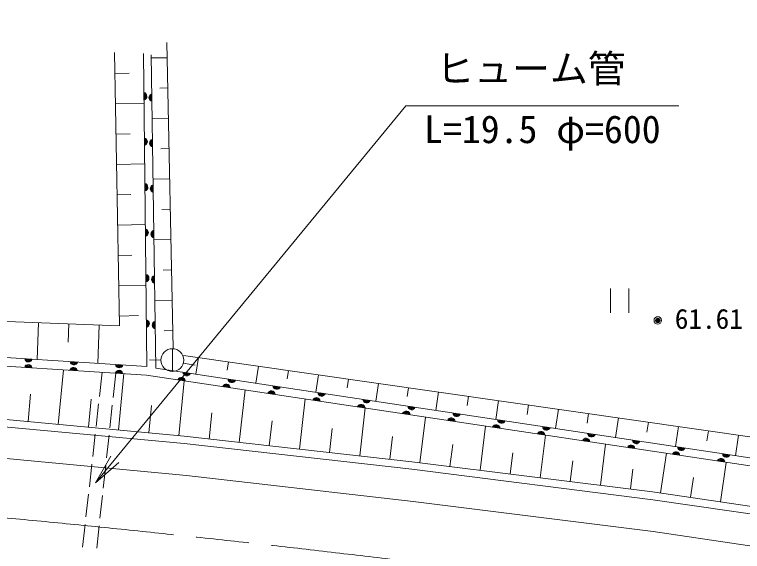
# Model space of a CAD drawing. Units: millimetres, scale not verified. Extents: x 40000 to 680000, y 20000 to 380000.
# Drawn here: x 506173 to 554204, y 278622 to 314029 of the extents above; entities that cross this region are included whole.
import ezdxf
from ezdxf.enums import TextEntityAlignment as Align

# ---------------------------------------------------------------- set-up
doc = ezdxf.new("R2010")
doc.units = ezdxf.units.MM
doc.header["$LTSCALE"] = 1000
doc.header["$PDMODE"] = 32
doc.header["$PDSIZE"] = 500
doc.linetypes.add('CHAIN', pattern=[18.5, 12, -1.5, 3.5, -1.5])
for name, color, linetype, lineweight in [('M-BMK', 2, 'CHAIN', 13), ('M-STR-HTXT', 7, 'Continuous', 13), ('M-WORK', 1, 'Continuous', 13)]:
    doc.layers.add(name, color=color, linetype=linetype, lineweight=lineweight)
doc.styles.add('ＭＳ ゴシック', font='')
doc.styles.get('ＭＳ ゴシック').set_extended_font_data('MS Gothic')

# ---------------------------------------------------------------- blocks, each defined once
blk = doc.blocks.new('open_arrow')
at = {"color": 0, "linetype": 'Continuous', "lineweight": -2}
blk.add_lwpolyline([(7.5, 1.25), (0, 0), (7.5, -1.25)], dxfattribs=at)

msp = doc.modelspace()

# ---------------------------------------------------------------- linework, layer by layer
at = {"layer": 'M-BMK'}
msp.add_arc((411552, -714734), 1000000, 81.84611, 90.03663, dxfattribs=at)
at = {"layer": 'M-STR-HTXT'}
msp.add_lwpolyline([(511518, 283151), (532000, 308000), (550000, 308000)], dxfattribs=at)
at = {"layer": 'M-WORK'}
for p, q in [((516214, 312186), (516629, 291997)), ((516235, 311186), (515201, 311165)), ((512800, 310145), (513736, 310162)), ((516276, 309186), (515759, 309176)), ((512837, 308145), (514709, 308180)), ((516317, 307187), (515258, 307165)), ((512874, 306145), (513796, 306162)), ((516358, 305187), (515829, 305176)), ((512911, 304146), (514754, 304180)), ((516399, 303188), (515315, 303165)), ((512948, 302146), (513855, 302163)), ((516440, 301188), (515898, 301177)), ((512985, 300146), (514799, 300180)), ((516481, 299189), (515372, 299166)), ((513021, 298147), (513914, 298163)), ((516522, 297189), (515968, 297178)), ((513058, 296147), (514844, 296180)), ((545498, 295962), (545498, 294362)), ((546698, 294362), (546698, 295962)), ((516564, 295189), (515429, 295166)), ((513095, 294147), (514360, 294171)), ((507757, 293707), (507664, 291277)), ((509756, 293630), (509709, 292415)), ((511754, 293553), (511657, 291026)), ((516605, 293190), (516037, 293178)), ((516585, 291990), (516585, 290490)), ((517312, 291554), (570212, 283958)), ((515075, 291257), (515838, 291245)), ((518302, 291412), (518145, 290315)), ((520282, 291127), (520203, 290579)), ((509055, 287000), (509395, 290600)), ((517290, 291035), (518090, 290900)), ((522262, 290843), (522100, 289717)), ((511768, 288850), (511944, 290438)), ((512855, 290381), (512678, 288770)), ((513037, 286624), (513389, 290347)), ((524241, 290559), (524160, 289996)), ((526221, 290275), (526055, 289119)), ((517019, 286248), (517362, 289879)), ((528201, 289990), (528118, 289413)), ((530180, 289706), (530010, 288521)), ((520995, 285810), (521383, 289275)), ((532160, 289422), (532075, 288829)), ((507064, 287188), (507234, 288988)), ((511046, 286812), (511222, 288673)), ((524970, 285365), (525341, 288679)), ((534140, 289138), (533965, 287923)), ((536119, 288853), (536032, 288246)), ((511548, 286863), (511713, 288353)), ((512624, 288273), (512461, 286782)), ((515028, 286436), (515200, 288252)), ((538099, 288569), (537921, 287326)), ((540079, 288285), (539989, 287663)), ((519008, 286032), (519201, 287764)), ((528946, 284921), (529299, 288083)), ((542058, 288001), (541876, 286728)), ((544038, 287716), (543947, 287080)), ((522983, 285587), (523168, 287244)), ((532920, 284470), (533295, 287482)), ((546018, 287432), (545831, 286130)), ((536890, 283976), (537252, 286887)), ((547998, 287148), (547904, 286497)), ((549977, 286864), (549786, 285532)), ((511327, 284875), (511493, 286366)), ((512407, 286285), (512244, 284794)), ((526958, 285143), (527135, 286724)), ((540859, 283483), (541208, 286292)), ((551957, 286579), (551861, 285914)), ((553937, 286295), (553741, 284934)), ((530933, 284699), (531102, 286207)), ((534905, 284223), (535086, 285678)), ((544828, 282989), (545165, 285696)), ((538874, 283729), (539049, 285134)), ((548796, 282483), (549183, 285092)), ((511107, 282887), (511272, 284378)), ((542844, 283236), (543012, 284589)), ((552753, 281897), (553138, 284497)), ((512189, 284297), (512026, 282805)), ((546813, 282742), (546976, 284051)), ((550775, 282190), (550967, 283490)), ((510886, 280899), (511052, 282390)), ((511972, 282308), (511809, 280817)), ((510666, 278911), (510831, 280402)), ((511754, 280320), (511591, 278829))]:
    msp.add_line(p, q, dxfattribs=at)
for points in [[(454530, 314029), (454797, 295747), (513107, 293501), (512775, 311519)], [(426873, 294585), (444847, 294428), (454489, 294338), (465620, 293923), (487299, 292566), (514904, 290822), (514672, 311466)], [(515198, 311383), (515492, 290716), (570003, 282476)], [(569931, 281970), (514887, 290252), (487285, 292000), (465622, 293431), (454480, 293866), (444854, 294004), (426873, 294149)], [(239139, 291538), (393885, 291665), (420047, 291710), (424764, 291613), (439663, 291284), (457513, 290684), (479558, 289398), (499949, 287860), (517369, 286215), (532394, 284535), (548275, 282560), (569570, 279406)], [(239422, 291033), (393911, 291112), (420068, 291249), (424761, 291206), (439740, 290846), (457557, 290168), (479624, 289033), (500002, 287344), (517363, 285738), (532397, 284049), (548290, 282028), (569507, 278965)], [(410926, 289025), (424750, 288979), (439759, 288660), (457617, 288079), (479537, 286808), (500010, 285268), (517520, 283626), (532471, 281923), (548309, 279943), (569208, 276844)]]:
    msp.add_lwpolyline(points, dxfattribs=at)
for centre, radius in [((548620, 293854), 150), ((548620, 293854), 120), ((548620, 293854), 90), ((548620, 293854), 60), ((548620, 293854), 30), ((548620, 293854), 20), ((516585, 291240), 750)]:
    msp.add_circle(centre, radius, dxfattribs=at)
for centre, radius, start, end in [((514648, 308643), 256, 283.3239, 77.9631), ((514648, 308643), 205, 286.5692, 74.7178), ((514648, 308643), 154, 292.1037, 69.1834), ((514648, 308643), 102, 303.9269, 57.3601), ((514648, 308643), 100, 304.8724, 56.4147), ((515295, 308550), 256, 103.4943, 258.1335), ((515295, 308550), 205, 106.7396, 254.8882), ((515295, 308550), 154, 112.274, 249.3538), ((515295, 308550), 102, 124.0973, 237.5305), ((515295, 308550), 100, 125.0427, 236.585), ((514681, 305643), 256, 283.3239, 77.9631), ((514681, 305643), 205, 286.5692, 74.7178), ((514681, 305643), 154, 292.1037, 69.1834), ((514681, 305643), 102, 303.9269, 57.3601), ((514681, 305643), 100, 304.8724, 56.4147), ((515337, 305550), 256, 103.4943, 258.1335), ((515337, 305550), 205, 106.7396, 254.8882), ((515337, 305550), 154, 112.274, 249.3538), ((515337, 305550), 102, 124.0973, 237.5305), ((515337, 305550), 100, 125.0427, 236.585), ((514715, 302643), 256, 283.3239, 77.9631), ((514715, 302643), 205, 286.5692, 74.7178), ((514715, 302643), 154, 292.1037, 69.1834), ((514715, 302643), 102, 303.9269, 57.3601), ((514715, 302643), 100, 304.8724, 56.4147), ((515380, 302550), 256, 103.4943, 258.1335), ((515380, 302550), 205, 106.7396, 254.8882), ((515380, 302550), 154, 112.274, 249.3538), ((515380, 302550), 102, 124.0973, 237.5305), ((515380, 302550), 100, 125.0427, 236.585), ((514749, 299644), 256, 283.3239, 77.9631), ((514749, 299644), 205, 286.5692, 74.7178), ((514749, 299644), 154, 292.1037, 69.1834), ((514749, 299644), 102, 303.9269, 57.3601), ((514749, 299644), 100, 304.8724, 56.4147), ((515423, 299550), 256, 103.4943, 258.1335), ((515423, 299550), 205, 106.7396, 254.8882), ((515423, 299550), 154, 112.274, 249.3538), ((515423, 299550), 102, 124.0973, 237.5305), ((515423, 299550), 100, 125.0427, 236.585), ((514782, 296644), 256, 283.3239, 77.9631), ((514782, 296644), 205, 286.5692, 74.7178), ((514782, 296644), 154, 292.1037, 69.1834), ((514782, 296644), 102, 303.9269, 57.3601), ((514782, 296644), 100, 304.8724, 56.4147), ((515465, 296551), 256, 103.4943, 258.1335), ((515465, 296551), 205, 106.7396, 254.8882), ((515465, 296551), 154, 112.274, 249.3538), ((515465, 296551), 102, 124.0973, 237.5305), ((515465, 296551), 100, 125.0427, 236.585), ((514816, 293644), 256, 283.3239, 77.9631), ((514816, 293644), 205, 286.5692, 74.7178), ((514816, 293644), 154, 292.1037, 69.1834), ((514816, 293644), 102, 303.9269, 57.3601), ((514816, 293644), 100, 304.8724, 56.4147), ((515508, 293551), 256, 103.4943, 258.1335), ((515508, 293551), 205, 106.7396, 254.8882), ((515508, 293551), 154, 112.274, 249.3538), ((515508, 293551), 102, 124.0973, 237.5305), ((515508, 293551), 100, 125.0427, 236.585), ((507093, 291372), 256, 189.0647, 343.7039), ((507093, 291372), 205, 192.31, 340.4586), ((507093, 291372), 154, 197.8444, 334.9242), ((507093, 291372), 102, 209.6677, 323.1009), ((507093, 291372), 100, 210.6132, 322.1554), ((510087, 291182), 256, 189.0647, 343.7039), ((510087, 291182), 205, 192.31, 340.4586), ((510087, 291182), 154, 197.8444, 334.9242), ((510087, 291182), 102, 209.6677, 323.1009), ((510087, 291182), 100, 210.6132, 322.1554), ((507071, 290691), 256, 9.0564, 163.6956), ((507071, 290691), 205, 12.3017, 160.4503), ((507071, 290691), 154, 17.8361, 154.9159), ((507071, 290691), 102, 29.6594, 143.0926), ((507071, 290691), 100, 30.6049, 142.1472), ((510065, 290501), 256, 9.0564, 163.6956), ((510065, 290501), 205, 12.3017, 160.4503), ((510065, 290501), 154, 17.8361, 154.9159), ((510065, 290501), 102, 29.6594, 143.0926), ((510065, 290501), 100, 30.6049, 142.1472), ((513081, 290993), 256, 189.0647, 343.7039), ((513081, 290993), 205, 192.31, 340.4586), ((513081, 290993), 154, 197.8444, 334.9242), ((513081, 290993), 102, 209.6677, 323.1009), ((513081, 290993), 100, 210.6132, 322.1554), ((513059, 290311), 256, 9.0564, 163.6956), ((513059, 290311), 205, 12.3017, 160.4503), ((513059, 290311), 154, 17.8361, 154.9159), ((513059, 290311), 102, 29.6594, 143.0926), ((513059, 290311), 100, 30.6049, 142.1472), ((517542, 290463), 256, 184.0854, 338.7246), ((517542, 290463), 205, 187.3307, 335.4793), ((517542, 290463), 154, 192.8651, 329.9449), ((517542, 290463), 102, 204.6884, 318.1216), ((517542, 290463), 100, 205.6338, 317.1761), ((517185, 289849), 256, 4.1239, 158.7631), ((517185, 289849), 205, 7.3691, 155.5178), ((517185, 289849), 154, 12.9036, 149.9833), ((517185, 289849), 102, 24.7268, 138.1601), ((517185, 289849), 100, 25.6723, 137.2146), ((520151, 289403), 256, 4.1239, 158.7631), ((520508, 290014), 256, 184.0854, 338.7246), ((520508, 290014), 205, 187.3307, 335.4793), ((520508, 290014), 154, 192.8651, 329.9449), ((520508, 290014), 102, 204.6884, 318.1216), ((520508, 290014), 100, 205.6338, 317.1761), ((520151, 289403), 205, 7.3691, 155.5178), ((520151, 289403), 154, 12.9036, 149.9833), ((520151, 289403), 102, 24.7268, 138.1601), ((520151, 289403), 100, 25.6723, 137.2146), ((523118, 288957), 256, 4.1239, 158.7631), ((523118, 288957), 205, 7.3691, 155.5178), ((523475, 289566), 256, 184.0854, 338.7246), ((523475, 289566), 205, 187.3307, 335.4793), ((523475, 289566), 154, 192.8651, 329.9449), ((523475, 289566), 102, 204.6884, 318.1216), ((523475, 289566), 100, 205.6338, 317.1761), ((523118, 288957), 154, 12.9036, 149.9833), ((523118, 288957), 102, 24.7268, 138.1601), ((523118, 288957), 100, 25.6723, 137.2146), ((526085, 288510), 256, 4.1239, 158.7631), ((526085, 288510), 205, 7.3691, 155.5178), ((526441, 289118), 256, 184.0854, 338.7246), ((526441, 289118), 205, 187.3307, 335.4793), ((526441, 289118), 154, 192.8651, 329.9449), ((526441, 289118), 102, 204.6884, 318.1216), ((526441, 289118), 100, 205.6338, 317.1761), ((526085, 288510), 154, 12.9036, 149.9833), ((526085, 288510), 102, 24.7268, 138.1601), ((526085, 288510), 100, 25.6723, 137.2146), ((529051, 288064), 256, 4.1239, 158.7631), ((529051, 288064), 205, 7.3691, 155.5178), ((529051, 288064), 154, 12.9036, 149.9833), ((529407, 288669), 256, 184.0854, 338.7246), ((529407, 288669), 205, 187.3307, 335.4793), ((529407, 288669), 154, 192.8651, 329.9449), ((529407, 288669), 102, 204.6884, 318.1216), ((529407, 288669), 100, 205.6338, 317.1761), ((532374, 288221), 256, 184.0854, 338.7246), ((532374, 288221), 205, 187.3307, 335.4793), ((529051, 288064), 102, 24.7268, 138.1601), ((529051, 288064), 100, 25.6723, 137.2146), ((532018, 287617), 256, 4.1239, 158.7631), ((532018, 287617), 205, 7.3691, 155.5178), ((532018, 287617), 154, 12.9036, 149.9833), ((532018, 287617), 102, 24.7268, 138.1601), ((532018, 287617), 100, 25.6723, 137.2146), ((532374, 288221), 154, 192.8651, 329.9449), ((532374, 288221), 102, 204.6884, 318.1216), ((532374, 288221), 100, 205.6338, 317.1761), ((535340, 287773), 256, 184.0854, 338.7246), ((535340, 287773), 205, 187.3307, 335.4793), ((535340, 287773), 154, 192.8651, 329.9449), ((535340, 287773), 102, 204.6884, 318.1216), ((535340, 287773), 100, 205.6338, 317.1761), ((534984, 287171), 256, 4.1239, 158.7631), ((534984, 287171), 205, 7.3691, 155.5178), ((534984, 287171), 154, 12.9036, 149.9833), ((534984, 287171), 102, 24.7268, 138.1601), ((534984, 287171), 100, 25.6723, 137.2146), ((538306, 287324), 256, 184.0854, 338.7246), ((538306, 287324), 205, 187.3307, 335.4793), ((538306, 287324), 154, 192.8651, 329.9449), ((538306, 287324), 102, 204.6884, 318.1216), ((538306, 287324), 100, 205.6338, 317.1761), ((537951, 286725), 256, 4.1239, 158.7631), ((537951, 286725), 205, 7.3691, 155.5178), ((537951, 286725), 154, 12.9036, 149.9833), ((537951, 286725), 102, 24.7268, 138.1601), ((537951, 286725), 100, 25.6723, 137.2146), ((541273, 286876), 256, 184.0854, 338.7246), ((541273, 286876), 205, 187.3307, 335.4793), ((541273, 286876), 154, 192.8651, 329.9449), ((541273, 286876), 102, 204.6884, 318.1216), ((541273, 286876), 100, 205.6338, 317.1761), ((540918, 286278), 256, 4.1239, 158.7631), ((540918, 286278), 205, 7.3691, 155.5178), ((540918, 286278), 154, 12.9036, 149.9833), ((540918, 286278), 102, 24.7268, 138.1601), ((540918, 286278), 100, 25.6723, 137.2146), ((544239, 286427), 256, 184.0854, 338.7246), ((544239, 286427), 205, 187.3307, 335.4793), ((544239, 286427), 154, 192.8651, 329.9449), ((544239, 286427), 102, 204.6884, 318.1216), ((544239, 286427), 100, 205.6338, 317.1761), ((543884, 285832), 256, 4.1239, 158.7631), ((543884, 285832), 205, 7.3691, 155.5178), ((543884, 285832), 154, 12.9036, 149.9833), ((543884, 285832), 102, 24.7268, 138.1601), ((543884, 285832), 100, 25.6723, 137.2146), ((547205, 285979), 256, 184.0854, 338.7246), ((547205, 285979), 205, 187.3307, 335.4793), ((547205, 285979), 154, 192.8651, 329.9449), ((547205, 285979), 102, 204.6884, 318.1216), ((547205, 285979), 100, 205.6338, 317.1761), ((546851, 285386), 256, 4.1239, 158.7631), ((546851, 285386), 205, 7.3691, 155.5178), ((546851, 285386), 154, 12.9036, 149.9833), ((546851, 285386), 102, 24.7268, 138.1601), ((546851, 285386), 100, 25.6723, 137.2146), ((550172, 285531), 256, 184.0854, 338.7246), ((550172, 285531), 205, 187.3307, 335.4793), ((550172, 285531), 154, 192.8651, 329.9449), ((550172, 285531), 102, 204.6884, 318.1216), ((550172, 285531), 100, 205.6338, 317.1761), ((549818, 284939), 256, 4.1239, 158.7631), ((549818, 284939), 205, 7.3691, 155.5178), ((549818, 284939), 154, 12.9036, 149.9833), ((549818, 284939), 102, 24.7268, 138.1601), ((549818, 284939), 100, 25.6723, 137.2146), ((553138, 285082), 256, 184.0854, 338.7246), ((553138, 285082), 205, 187.3307, 335.4793), ((553138, 285082), 154, 192.8651, 329.9449), ((553138, 285082), 102, 204.6884, 318.1216), ((553138, 285082), 100, 205.6338, 317.1761), ((552784, 284493), 256, 4.1239, 158.7631), ((552784, 284493), 205, 7.3691, 155.5178), ((552784, 284493), 154, 12.9036, 149.9833), ((552784, 284493), 102, 24.7268, 138.1601), ((552784, 284493), 100, 25.6723, 137.2146)]:
    msp.add_arc(centre, radius, start, end, dxfattribs=at)
msp.add_point((548620, 293854), dxfattribs=at)

# ---------------------------------------------------------------- block references
at = {"layer": 'M-STR-HTXT', "xscale": 267, "yscale": 267, "rotation": 50.5}
msp.add_blockref('open_arrow', (511518, 283151), dxfattribs=at)

# ---------------------------------------------------------------- texts
at = {"layer": 'M-STR-HTXT', "style": 'ＭＳ ゴシック'}
msp.add_text('ヒューム管', height=1833, dxfattribs=at).set_placement((534000, 309000), align=Align.BOTTOM_LEFT)
msp.add_text('L=19.5 φ=600', height=1833, dxfattribs=at).set_placement((541000, 305000), align=Align.BOTTOM_CENTER)
at = {"layer": 'M-WORK', "style": 'ＭＳ ゴシック'}
msp.add_text('61.61', height=1320, dxfattribs=at).set_placement((551986, 292906), align=Align.BOTTOM_CENTER)

doc.saveas('drawing.dxf')
